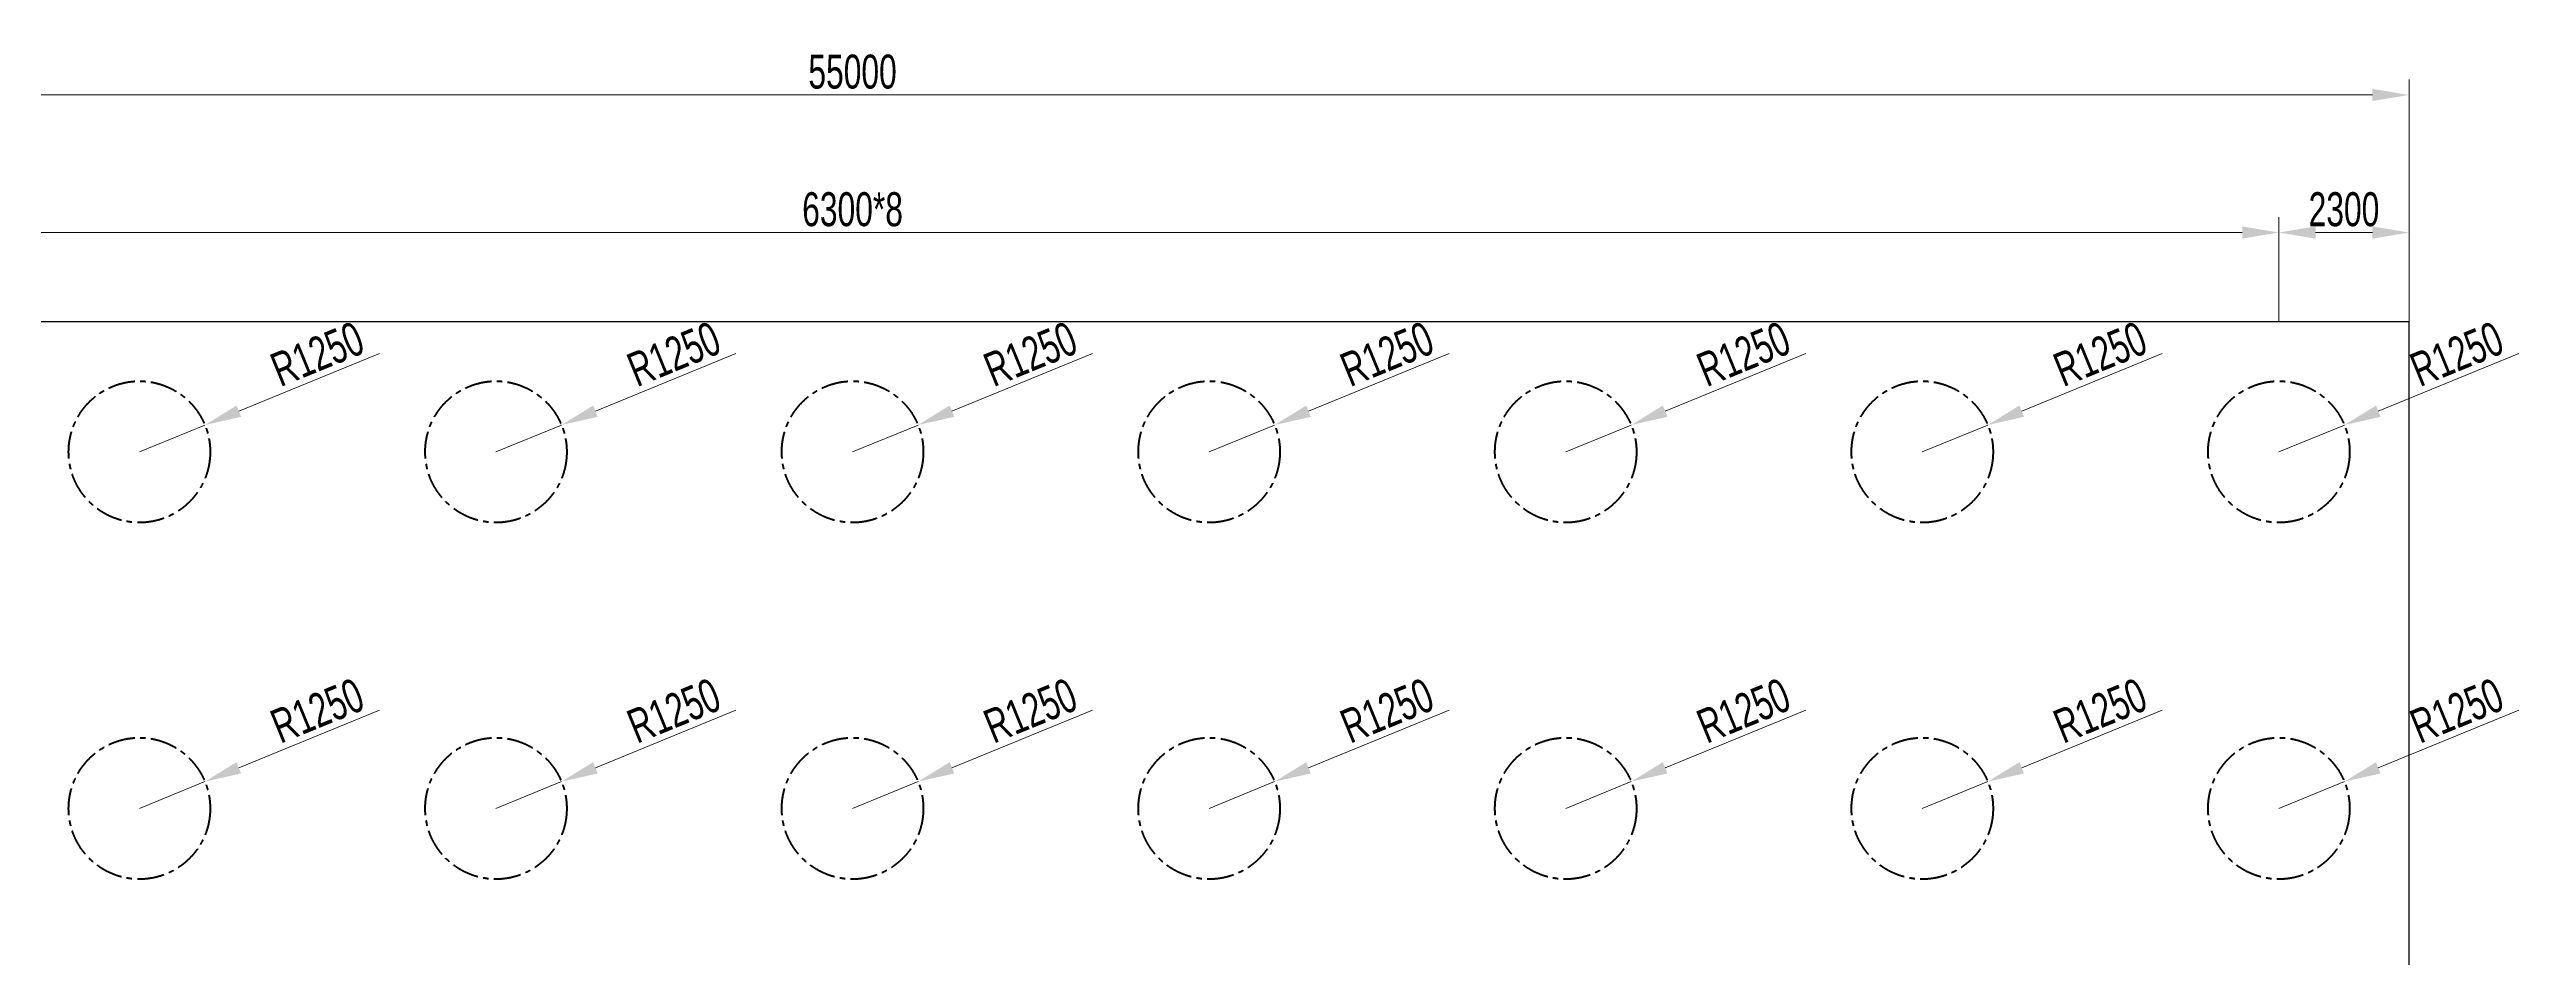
# Model space of a CAD drawing. Header units: millimetres. Extents: x 321435 to 489435, y -71599 to 47189.
# Drawn here: x 365691 to 409453, y -48346 to -32324 of the extents above; entities that cross this region are included whole.
import ezdxf

# ---------------------------------------------------------------- set-up
doc = ezdxf.new("R2010")
doc.units = ezdxf.units.MM
doc.header["$LTSCALE"] = 0.3
doc.header["$PDMODE"] = 34
doc.header["$PDSIZE"] = 5
doc.linetypes.add('CENTER', pattern=[50.8, 31.75, -6.35, 6.35, -6.35])
doc.layers.get('Defpoints').update_dxf_attribs({"lineweight": 50})
doc.layers.add('DIANHUXIAN', color=2, linetype='CENTER', lineweight=50)
doc.layers.add('轮廓线', color=3, linetype='Continuous', lineweight=50)
doc.styles.add('CIVIL', font='fsdb_e.shx', dxfattribs={"width": 0.7, "height": 600, "bigfont": 'fsdb.shx'})
doc.dimstyles.new('修改1', dxfattribs={"dimscale": 0.216, "dimtxt": 600, "dimasz": 3000, "dimexe": 1250, "dimexo": 0.625, "dimgap": 500, "dimtad": 1, "dimdec": 0, "dimdsep": 46, "dimtxsty": 'CIVIL', "dimcen": 2.5, "dimclrd": 3, "dimclre": 3, "dimclrt": 3, "dimadec": 0, "dimazin": 0, "dimtfac": 1, "dimtdec": 0, "dimtmove": 1, "dimatfit": 3, "dimfxl": 1, "dimlwd": 18, "dimlwe": 18, "dimarcsym": 0})

# ---------------------------------------------------------------- blocks, each defined once
blk = doc.blocks.new('*D232')
at = {"layer": 'Defpoints', "color": 0, "ltscale": 100, "transparency": 16777216}
for p in [(405079, -35557), (354679, -37132), (405079, -37132)]:
    blk.add_point(p, dxfattribs=at)
at = {"layer": '轮廓线', "color": 3, "lineweight": 18, "ltscale": 100, "transparency": 16777216}
for p, q in [((354679, -37132), (354679, -35287)), ((405079, -37132), (405079, -35287)), ((355327, -35557), (404431, -35557))]:
    blk.add_line(p, q, dxfattribs=at)
at = {"layer": '轮廓线', "color": 3, "ltscale": 100, "transparency": 16777216}
for points in [[(355327, -35449), (355327, -35665), (354679, -35557)], [(404431, -35449), (404431, -35665), (405079, -35557)]]:
    blk.add_solid(points, dxfattribs=at)
at = {"layer": '轮廓线', "color": 3, "ltscale": 100, "transparency": 16777216, "insert": (379879, -35149), "char_height": 600, "attachment_point": 5, "style": 'CIVIL'}
blk.add_mtext('{\\Ffsdb_e,fsdb|c134;6300*8}', dxfattribs=at)
blk = doc.blocks.new('*D233')
at = {"layer": 'Defpoints', "color": 0, "ltscale": 100, "transparency": 16777216}
for p in [(405079, -35557), (405079, -37132), (407379, -37132)]:
    blk.add_point(p, dxfattribs=at)
at = {"layer": '轮廓线', "color": 3, "lineweight": 18, "ltscale": 100, "transparency": 16777216}
for p, q in [((405079, -37132), (405079, -35287)), ((407379, -37132), (407379, -35287)), ((406731, -35557), (405727, -35557))]:
    blk.add_line(p, q, dxfattribs=at)
at = {"layer": '轮廓线', "color": 3, "ltscale": 100, "transparency": 16777216}
for points in [[(405727, -35449), (405727, -35665), (405079, -35557)], [(406731, -35449), (406731, -35665), (407379, -35557)]]:
    blk.add_solid(points, dxfattribs=at)
at = {"layer": '轮廓线', "color": 3, "ltscale": 100, "transparency": 16777216, "insert": (406229, -35149), "char_height": 600, "attachment_point": 5, "style": 'CIVIL'}
blk.add_mtext('2300', dxfattribs=at)
blk = doc.blocks.new('*D235')
at = {"layer": 'Defpoints', "color": 0, "ltscale": 100, "transparency": 16777216}
for p in [(407379, -33126), (352379, -37132), (407379, -37132)]:
    blk.add_point(p, dxfattribs=at)
at = {"layer": '轮廓线', "color": 3, "lineweight": 18, "ltscale": 100, "transparency": 16777216}
for p, q in [((352379, -37132), (352379, -32856)), ((353027, -33126), (406731, -33126)), ((407379, -37132), (407379, -32856))]:
    blk.add_line(p, q, dxfattribs=at)
at = {"layer": '轮廓线', "color": 3, "ltscale": 100, "transparency": 16777216}
for points in [[(353027, -33018), (353027, -33234), (352379, -33126)], [(406731, -33018), (406731, -33234), (407379, -33126)]]:
    blk.add_solid(points, dxfattribs=at)
at = {"layer": '轮廓线', "color": 3, "ltscale": 100, "transparency": 16777216, "insert": (379879, -32718), "char_height": 600, "attachment_point": 5, "style": 'CIVIL'}
blk.add_mtext('55000', dxfattribs=at)
blk = doc.blocks.new('*D248')
at = {"layer": 'Defpoints', "color": 0, "ltscale": 100, "transparency": 16777216}
for p in [(368436, -45258), (367279, -45732)]:
    blk.add_point(p, dxfattribs=at)
at = {"layer": '轮廓线', "color": 3, "lineweight": 18, "ltscale": 100, "transparency": 16777216}
for p, q in [((371519, -43996), (369035, -45013)), ((367279, -45732), (368436, -45258))]:
    blk.add_line(p, q, dxfattribs=at)
at = {"layer": '轮廓线', "color": 3, "ltscale": 100, "transparency": 16777216}
blk.add_solid([(368995, -44913), (369076, -45113), (368436, -45258)], dxfattribs=at)
at = {"layer": '轮廓线', "color": 3, "ltscale": 100, "transparency": 16777216, "insert": (370423, -44004), "char_height": 600, "attachment_point": 5, "rotation": 22.2579, "style": 'CIVIL'}
blk.add_mtext('R1250', dxfattribs=at)
blk = doc.blocks.new('*D249')
at = {"layer": 'Defpoints', "color": 0, "ltscale": 100, "transparency": 16777216}
for p in [(368436, -38958), (367279, -39432)]:
    blk.add_point(p, dxfattribs=at)
at = {"layer": '轮廓线', "color": 3, "lineweight": 18, "ltscale": 100, "transparency": 16777216}
for p, q in [((371519, -37696), (369035, -38713)), ((367279, -39432), (368436, -38958))]:
    blk.add_line(p, q, dxfattribs=at)
at = {"layer": '轮廓线', "color": 3, "ltscale": 100, "transparency": 16777216}
blk.add_solid([(368995, -38613), (369076, -38813), (368436, -38958)], dxfattribs=at)
at = {"layer": '轮廓线', "color": 3, "ltscale": 100, "transparency": 16777216, "insert": (370423, -37704), "char_height": 600, "attachment_point": 5, "rotation": 22.2579, "style": 'CIVIL'}
blk.add_mtext('R1250', dxfattribs=at)
blk = doc.blocks.new('*D252')
at = {"layer": 'Defpoints', "color": 0, "ltscale": 100, "transparency": 16777216}
for p in [(374736, -45258), (373579, -45732)]:
    blk.add_point(p, dxfattribs=at)
at = {"layer": '轮廓线', "color": 3, "lineweight": 18, "ltscale": 100, "transparency": 16777216}
for p, q in [((377819, -43996), (375335, -45013)), ((373579, -45732), (374736, -45258))]:
    blk.add_line(p, q, dxfattribs=at)
at = {"layer": '轮廓线', "color": 3, "ltscale": 100, "transparency": 16777216}
blk.add_solid([(375295, -44913), (375376, -45113), (374736, -45258)], dxfattribs=at)
at = {"layer": '轮廓线', "color": 3, "ltscale": 100, "transparency": 16777216, "insert": (376723, -44004), "char_height": 600, "attachment_point": 5, "rotation": 22.2579, "style": 'CIVIL'}
blk.add_mtext('R1250', dxfattribs=at)
blk = doc.blocks.new('*D253')
at = {"layer": 'Defpoints', "color": 0, "ltscale": 100, "transparency": 16777216}
for p in [(374736, -38958), (373579, -39432)]:
    blk.add_point(p, dxfattribs=at)
at = {"layer": '轮廓线', "color": 3, "lineweight": 18, "ltscale": 100, "transparency": 16777216}
for p, q in [((377819, -37696), (375335, -38713)), ((373579, -39432), (374736, -38958))]:
    blk.add_line(p, q, dxfattribs=at)
at = {"layer": '轮廓线', "color": 3, "ltscale": 100, "transparency": 16777216}
blk.add_solid([(375295, -38613), (375376, -38813), (374736, -38958)], dxfattribs=at)
at = {"layer": '轮廓线', "color": 3, "ltscale": 100, "transparency": 16777216, "insert": (376723, -37704), "char_height": 600, "attachment_point": 5, "rotation": 22.2579, "style": 'CIVIL'}
blk.add_mtext('R1250', dxfattribs=at)
blk = doc.blocks.new('*D256')
at = {"layer": 'Defpoints', "color": 0, "ltscale": 100, "transparency": 16777216}
for p in [(381036, -45258), (379879, -45732)]:
    blk.add_point(p, dxfattribs=at)
at = {"layer": '轮廓线', "color": 3, "lineweight": 18, "ltscale": 100, "transparency": 16777216}
for p, q in [((384119, -43996), (381635, -45013)), ((379879, -45732), (381036, -45258))]:
    blk.add_line(p, q, dxfattribs=at)
at = {"layer": '轮廓线', "color": 3, "ltscale": 100, "transparency": 16777216}
blk.add_solid([(381595, -44913), (381676, -45113), (381036, -45258)], dxfattribs=at)
at = {"layer": '轮廓线', "color": 3, "ltscale": 100, "transparency": 16777216, "insert": (383023, -44004), "char_height": 600, "attachment_point": 5, "rotation": 22.2579, "style": 'CIVIL'}
blk.add_mtext('R1250', dxfattribs=at)
blk = doc.blocks.new('*D257')
at = {"layer": 'Defpoints', "color": 0, "ltscale": 100, "transparency": 16777216}
for p in [(381036, -38958), (379879, -39432)]:
    blk.add_point(p, dxfattribs=at)
at = {"layer": '轮廓线', "color": 3, "lineweight": 18, "ltscale": 100, "transparency": 16777216}
for p, q in [((384119, -37696), (381635, -38713)), ((379879, -39432), (381036, -38958))]:
    blk.add_line(p, q, dxfattribs=at)
at = {"layer": '轮廓线', "color": 3, "ltscale": 100, "transparency": 16777216}
blk.add_solid([(381595, -38613), (381676, -38813), (381036, -38958)], dxfattribs=at)
at = {"layer": '轮廓线', "color": 3, "ltscale": 100, "transparency": 16777216, "insert": (383023, -37704), "char_height": 600, "attachment_point": 5, "rotation": 22.2579, "style": 'CIVIL'}
blk.add_mtext('R1250', dxfattribs=at)
blk = doc.blocks.new('*D260')
at = {"layer": 'Defpoints', "color": 0, "ltscale": 100, "transparency": 16777216}
for p in [(387336, -45258), (386179, -45732)]:
    blk.add_point(p, dxfattribs=at)
at = {"layer": '轮廓线', "color": 3, "lineweight": 18, "ltscale": 100, "transparency": 16777216}
for p, q in [((390419, -43996), (387935, -45013)), ((386179, -45732), (387336, -45258))]:
    blk.add_line(p, q, dxfattribs=at)
at = {"layer": '轮廓线', "color": 3, "ltscale": 100, "transparency": 16777216}
blk.add_solid([(387895, -44913), (387976, -45113), (387336, -45258)], dxfattribs=at)
at = {"layer": '轮廓线', "color": 3, "ltscale": 100, "transparency": 16777216, "insert": (389323, -44004), "char_height": 600, "attachment_point": 5, "rotation": 22.2579, "style": 'CIVIL'}
blk.add_mtext('R1250', dxfattribs=at)
blk = doc.blocks.new('*D261')
at = {"layer": 'Defpoints', "color": 0, "ltscale": 100, "transparency": 16777216}
for p in [(387336, -38958), (386179, -39432)]:
    blk.add_point(p, dxfattribs=at)
at = {"layer": '轮廓线', "color": 3, "lineweight": 18, "ltscale": 100, "transparency": 16777216}
for p, q in [((390419, -37696), (387935, -38713)), ((386179, -39432), (387336, -38958))]:
    blk.add_line(p, q, dxfattribs=at)
at = {"layer": '轮廓线', "color": 3, "ltscale": 100, "transparency": 16777216}
blk.add_solid([(387895, -38613), (387976, -38813), (387336, -38958)], dxfattribs=at)
at = {"layer": '轮廓线', "color": 3, "ltscale": 100, "transparency": 16777216, "insert": (389323, -37704), "char_height": 600, "attachment_point": 5, "rotation": 22.2579, "style": 'CIVIL'}
blk.add_mtext('R1250', dxfattribs=at)
blk = doc.blocks.new('*D264')
at = {"layer": 'Defpoints', "color": 0, "ltscale": 100, "transparency": 16777216}
for p in [(393636, -45258), (392479, -45732)]:
    blk.add_point(p, dxfattribs=at)
at = {"layer": '轮廓线', "color": 3, "lineweight": 18, "ltscale": 100, "transparency": 16777216}
for p, q in [((396719, -43996), (394235, -45013)), ((392479, -45732), (393636, -45258))]:
    blk.add_line(p, q, dxfattribs=at)
at = {"layer": '轮廓线', "color": 3, "ltscale": 100, "transparency": 16777216}
blk.add_solid([(394195, -44913), (394276, -45113), (393636, -45258)], dxfattribs=at)
at = {"layer": '轮廓线', "color": 3, "ltscale": 100, "transparency": 16777216, "insert": (395623, -44004), "char_height": 600, "attachment_point": 5, "rotation": 22.2579, "style": 'CIVIL'}
blk.add_mtext('R1250', dxfattribs=at)
blk = doc.blocks.new('*D265')
at = {"layer": 'Defpoints', "color": 0, "ltscale": 100, "transparency": 16777216}
for p in [(393636, -38958), (392479, -39432)]:
    blk.add_point(p, dxfattribs=at)
at = {"layer": '轮廓线', "color": 3, "lineweight": 18, "ltscale": 100, "transparency": 16777216}
for p, q in [((396719, -37696), (394235, -38713)), ((392479, -39432), (393636, -38958))]:
    blk.add_line(p, q, dxfattribs=at)
at = {"layer": '轮廓线', "color": 3, "ltscale": 100, "transparency": 16777216}
blk.add_solid([(394195, -38613), (394276, -38813), (393636, -38958)], dxfattribs=at)
at = {"layer": '轮廓线', "color": 3, "ltscale": 100, "transparency": 16777216, "insert": (395623, -37704), "char_height": 600, "attachment_point": 5, "rotation": 22.2579, "style": 'CIVIL'}
blk.add_mtext('R1250', dxfattribs=at)
blk = doc.blocks.new('*D268')
at = {"layer": 'Defpoints', "color": 0, "ltscale": 100, "transparency": 16777216}
for p in [(399936, -45258), (398779, -45732)]:
    blk.add_point(p, dxfattribs=at)
at = {"layer": '轮廓线', "color": 3, "lineweight": 18, "ltscale": 100, "transparency": 16777216}
for p, q in [((403019, -43996), (400535, -45013)), ((398779, -45732), (399936, -45258))]:
    blk.add_line(p, q, dxfattribs=at)
at = {"layer": '轮廓线', "color": 3, "ltscale": 100, "transparency": 16777216}
blk.add_solid([(400495, -44913), (400576, -45113), (399936, -45258)], dxfattribs=at)
at = {"layer": '轮廓线', "color": 3, "ltscale": 100, "transparency": 16777216, "insert": (401923, -44004), "char_height": 600, "attachment_point": 5, "rotation": 22.2579, "style": 'CIVIL'}
blk.add_mtext('R1250', dxfattribs=at)
blk = doc.blocks.new('*D269')
at = {"layer": 'Defpoints', "color": 0, "ltscale": 100, "transparency": 16777216}
for p in [(399936, -38958), (398779, -39432)]:
    blk.add_point(p, dxfattribs=at)
at = {"layer": '轮廓线', "color": 3, "lineweight": 18, "ltscale": 100, "transparency": 16777216}
for p, q in [((403019, -37696), (400535, -38713)), ((398779, -39432), (399936, -38958))]:
    blk.add_line(p, q, dxfattribs=at)
at = {"layer": '轮廓线', "color": 3, "ltscale": 100, "transparency": 16777216}
blk.add_solid([(400495, -38613), (400576, -38813), (399936, -38958)], dxfattribs=at)
at = {"layer": '轮廓线', "color": 3, "ltscale": 100, "transparency": 16777216, "insert": (401923, -37704), "char_height": 600, "attachment_point": 5, "rotation": 22.2579, "style": 'CIVIL'}
blk.add_mtext('R1250', dxfattribs=at)
blk = doc.blocks.new('*D272')
at = {"layer": 'Defpoints', "color": 0, "ltscale": 100, "transparency": 16777216}
for p in [(406236, -45258), (405079, -45732)]:
    blk.add_point(p, dxfattribs=at)
at = {"layer": '轮廓线', "color": 3, "lineweight": 18, "ltscale": 100, "transparency": 16777216}
for p, q in [((409319, -43996), (406835, -45013)), ((405079, -45732), (406236, -45258))]:
    blk.add_line(p, q, dxfattribs=at)
at = {"layer": '轮廓线', "color": 3, "ltscale": 100, "transparency": 16777216}
blk.add_solid([(406795, -44913), (406876, -45113), (406236, -45258)], dxfattribs=at)
at = {"layer": '轮廓线', "color": 3, "ltscale": 100, "transparency": 16777216, "insert": (408223, -44004), "char_height": 600, "attachment_point": 5, "rotation": 22.2579, "style": 'CIVIL'}
blk.add_mtext('R1250', dxfattribs=at)
blk = doc.blocks.new('*D273')
at = {"layer": 'Defpoints', "color": 0, "ltscale": 100, "transparency": 16777216}
for p in [(406236, -38958), (405079, -39432)]:
    blk.add_point(p, dxfattribs=at)
at = {"layer": '轮廓线', "color": 3, "lineweight": 18, "ltscale": 100, "transparency": 16777216}
for p, q in [((409319, -37696), (406835, -38713)), ((405079, -39432), (406236, -38958))]:
    blk.add_line(p, q, dxfattribs=at)
at = {"layer": '轮廓线', "color": 3, "ltscale": 100, "transparency": 16777216}
blk.add_solid([(406795, -38613), (406876, -38813), (406236, -38958)], dxfattribs=at)
at = {"layer": '轮廓线', "color": 3, "ltscale": 100, "transparency": 16777216, "insert": (408223, -37704), "char_height": 600, "attachment_point": 5, "rotation": 22.2579, "style": 'CIVIL'}
blk.add_mtext('R1250', dxfattribs=at)

msp = doc.modelspace()

# ---------------------------------------------------------------- linework, layer by layer
at = {"ltscale": 100}
msp.add_lwpolyline([(352378.9, -60631.8), (407378.9, -60631.8), (407378.9, -37131.8), (352378.9, -37131.8)], close=True, dxfattribs=at)
at = {"layer": 'DIANHUXIAN', "ltscale": 50}
for centre in [(367278.9, -39431.8), (373578.9, -39431.8), (379878.9, -39431.8), (386178.9, -39431.8), (392478.9, -39431.8), (398778.9, -39431.8), (405078.9, -39431.8), (367278.9, -45731.8), (373578.9, -45731.8), (379878.9, -45731.8), (386178.9, -45731.8), (392478.9, -45731.8), (398778.9, -45731.8), (405078.9, -45731.8)]:
    msp.add_circle(centre, 1250, dxfattribs=at)

# ---------------------------------------------------------------- dimensions: what is measured, and where the dimension line sits
at = {"layer": '轮廓线', "ltscale": 100}
for p1, p2, distance, picture, middle in [((352378.9, -37131.8), (407378.9, -37131.8), 4006.1, '*D235', (379878.9, -32717.7)), ((407378.9, -37131.8), (405078.9, -37131.8), -1574.5, '*D233', (406228.9, -35149.2))]:
    dim = msp.add_aligned_dim(p1=p1, p2=p2, distance=distance, dimstyle='修改1', override={"dimfxl": 1.5}, dxfattribs=at)
    dim.commit()
    dim.dimension.update_dxf_attribs({"geometry": picture, "text_midpoint": middle})
dim = msp.add_aligned_dim(p1=(354678.9, -37131.8), p2=(405078.9, -37131.8), distance=1574.5, text='{\\Ffsdb_e,fsdb|c134;6300*8}', dimstyle='修改1', override={"dimfxl": 1.5}, dxfattribs=at)
dim.commit()
dim.dimension.update_dxf_attribs({"geometry": '*D232', "text_midpoint": (379878.9, -35149.2)})
for center, mpoint, picture, middle in [((367278.9, -39431.8), (368435.7, -38958.3), '*D249', (370422.8, -37704.2)), ((373578.9, -39431.8), (374735.7, -38958.3), '*D253', (376722.8, -37704.2)), ((379878.9, -39431.8), (381035.7, -38958.3), '*D257', (383022.8, -37704.2)), ((386178.9, -39431.8), (387335.7, -38958.3), '*D261', (389322.8, -37704.2)), ((392478.9, -39431.8), (393635.7, -38958.3), '*D265', (395622.8, -37704.2)), ((398778.9, -39431.8), (399935.7, -38958.3), '*D269', (401922.8, -37704.2)), ((405078.9, -39431.8), (406235.7, -38958.3), '*D273', (408222.8, -37704.2)), ((367278.9, -45731.8), (368435.7, -45258.3), '*D248', (370422.8, -44004.2)), ((373578.9, -45731.8), (374735.7, -45258.3), '*D252', (376722.8, -44004.2)), ((379878.9, -45731.8), (381035.7, -45258.3), '*D256', (383022.8, -44004.2)), ((386178.9, -45731.8), (387335.7, -45258.3), '*D260', (389322.8, -44004.2)), ((392478.9, -45731.8), (393635.7, -45258.3), '*D264', (395622.8, -44004.2)), ((398778.9, -45731.8), (399935.7, -45258.3), '*D268', (401922.8, -44004.2)), ((405078.9, -45731.8), (406235.7, -45258.3), '*D272', (408222.8, -44004.2))]:
    dim = msp.add_radius_dim(center=center, mpoint=mpoint, dimstyle='修改1', override={"dimfxl": 1.5}, dxfattribs=at)
    dim.commit()
    dim.dimension.update_dxf_attribs({"geometry": picture, "text_midpoint": middle})

doc.saveas('drawing.dxf')
